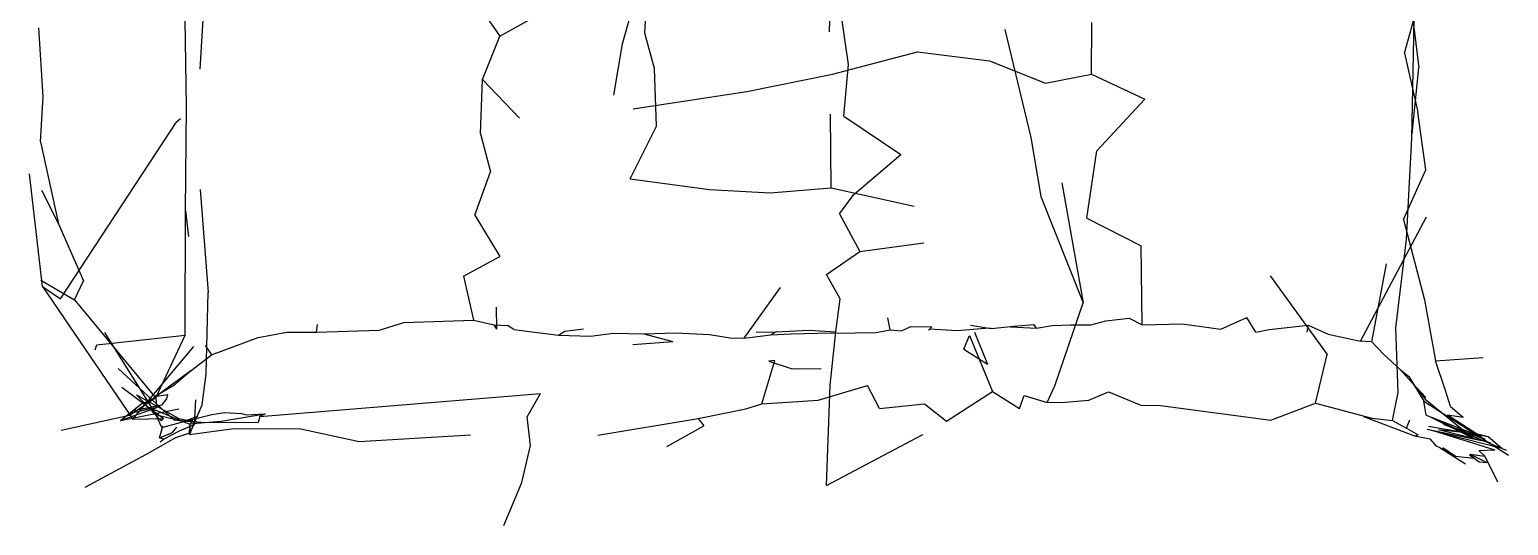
# Model space of a CAD drawing. Extents: x -23.69 to -18.88, y 7.28 to 15.42.
# Drawn here: x -23.682 to -18.966, y 7.283 to 8.865 of the extents above; entities that cross this region are included whole.
import ezdxf

# ---------------------------------------------------------------- set-up
doc = ezdxf.new("R2010")
doc.units = 0

msp = doc.modelspace()

# ---------------------------------------------------------------- linework, layer by layer
at = {"layer": 'SKELETON'}
for p, q in [((-19.311, 9.2304, 2.5376), (-19.252, 8.7433, 2.5291)), ((-23.1383, 8.7383, -0.9222), (-23.12, 9.0421, -0.889)), ((-21.1316, 8.8584, -1.0541), (-21.1257, 9.0412, -1.0789)), ((-19.2682, 8.8401, -1.0435), (-19.264, 9.0518, -0.8929)), ((-23.1819, 8.6208, 3.8514), (-23.1871, 8.966, 3.8426)), ((-22.2779, 8.9814, 2.8811), (-22.1824, 8.8438, 2.9204)), ((-22.1824, 8.8438, 2.9204), (-21.9572, 8.9695, 3.048)), ((-21.7916, 8.8192, -0.9563), (-21.7405, 9.0005, -1.0079)), ((-21.7203, 8.8532, -1.0247), (-21.7155, 8.9314, -1.0299)), ((-19.2974, 8.7894, 4.0326), (-19.2565, 8.9388, 4.0286)), ((-23.6392, 8.6516, 2.7989), (-23.6526, 8.8705, 2.9604)), ((-21.0711, 8.7536, 2.5571), (-21.093, 8.9074, 2.4958)), ((-20.2959, 8.7229, 2.9054), (-20.2946, 8.8876, 2.9021)), ((-22.238, 8.7059, 2.8917), (-22.1824, 8.8438, 2.9204)), ((-21.8186, 8.6555, -0.9387), (-21.7916, 8.8192, -0.9563)), ((-21.6898, 8.7413, -1.0519), (-21.7203, 8.8532, -1.0247)), ((-20.5724, 8.8654, -1.0581), (-20.4895, 8.5212, -1.0898)), ((-19.2747, 8.5185, -0.9727), (-19.2682, 8.8401, -1.0435)), ((-21.1214, 8.7226, 3.1115), (-20.8501, 8.7942, 3.0284)), ((-20.8501, 8.7942, 3.0284), (-20.6214, 8.765, 2.9665)), ((-19.2974, 8.7894, 4.0326), (-19.2552, 8.6016, 4.0535)), ((-21.6826, 8.5571, -1.0537), (-21.6898, 8.7413, -1.0519)), ((-21.0857, 8.5892, 2.5189), (-21.0711, 8.7536, 2.5571)), ((-20.6214, 8.765, 2.9665), (-20.4422, 8.6941, 2.9452)), ((-19.2732, 8.5327, 2.5579), (-19.252, 8.7433, 2.5291)), ((-22.2442, 8.5322, 2.8703), (-22.238, 8.7059, 2.8917)), ((-22.238, 8.7059, 2.8917), (-22.1198, 8.582, 2.9341)), ((-21.395, 8.6679, 3.1363), (-21.1214, 8.7226, 3.1115)), ((-20.4422, 8.6941, 2.9452), (-20.2959, 8.7229, 2.9054)), ((-20.2959, 8.7229, 2.9054), (-20.1252, 8.6429, 2.8522)), ((-23.6468, 8.5066, 2.9496), (-23.6392, 8.6516, 2.7989)), ((-21.757, 8.6124, 3.052), (-21.395, 8.6679, 3.1363)), ((-20.2787, 8.4777, 2.8786), (-20.1252, 8.6429, 2.8522)), ((-23.1845, 8.2866, 3.8596), (-23.1819, 8.6208, 3.8514)), ((-21.1258, 8.3598, -1.0854), (-21.128, 8.5951, -1.0873)), ((-21.0857, 8.5892, 2.5189), (-20.9041, 8.4661, 2.6029)), ((-19.2297, 8.4179, 4.0039), (-19.2552, 8.6016, 4.0535)), ((-23.5833, 8.0058, 1.6011), (-23.2146, 8.569, 1.9249)), ((-23.2013, 8.5806, 1.6472), (-23.2146, 8.569, 1.9249)), ((-21.7667, 8.389, -1.0278), (-21.6826, 8.5571, -1.0537)), ((-23.6468, 8.5066, 2.9496), (-23.5899, 8.2453, 2.8336)), ((-22.2442, 8.5322, 2.8703), (-22.2125, 8.4112, 2.8676)), ((-20.4895, 8.5212, -1.0898), (-20.4572, 8.3326, -1.0675)), ((-19.2913, 8.195, -0.9871), (-19.2747, 8.5185, -0.9727)), ((-21.0539, 8.3392, 2.5787), (-20.9041, 8.4661, 2.6029)), ((-20.3106, 8.2636, 2.8478), (-20.2787, 8.4777, 2.8786)), ((-23.6405, 8.0457, 1.2443), (-23.6821, 8.4047, 0.5743)), ((-22.2617, 8.2734, 2.8427), (-22.2125, 8.4112, 2.8676)), ((-19.3004, 8.2594, 4.0384), (-19.2297, 8.4179, 4.0039)), ((-23.6436, 8.3522, 2.5799), (-23.5899, 8.2453, 2.8336)), ((-23.1385, 8.3547, -0.9951), (-23.1127, 8.0262, -0.8807)), ((-21.7667, 8.389, -1.0278), (-21.5139, 8.3553, -1.0972)), ((-21.5139, 8.3553, -1.0972), (-21.32, 8.3439, -1.0944)), ((-21.32, 8.3439, -1.0944), (-21.1258, 8.3598, -1.0854)), ((-21.1258, 8.3598, -1.0854), (-20.8607, 8.3015, -1.0693)), ((-20.3904, 8.3766, -0.4527), (-20.3225, 7.993, -0.8358)), ((-21.0997, 8.2772, 2.5127), (-21.0539, 8.3392, 2.5787)), ((-20.4572, 8.3326, -1.0675), (-20.3225, 7.993, -0.8358)), ((-23.1864, 7.8906, 3.848), (-23.1845, 8.2866, 3.8596)), ((-23.1845, 8.2866, 3.8596), (-23.175, 8.2053, 3.3802)), ((-22.2617, 8.2734, 2.8427), (-22.1829, 8.1406, 2.8428)), ((-21.0997, 8.2772, 2.5127), (-21.0347, 8.1566, 2.5726)), ((-20.3106, 8.2636, 2.8478), (-20.1371, 8.1753, 2.8285)), ((-19.4383, 7.8709, 2.7259), (-19.2277, 8.2677, 3.1107)), ((-19.3004, 8.2594, 4.0384), (-19.2343, 8.0031, 3.9901)), ((-23.5899, 8.2453, 2.8336), (-23.5104, 8.0632, 2.7906)), ((-21.0347, 8.1566, 2.5726), (-20.8306, 8.1851, 2.6316)), ((-20.1344, 7.9234, 2.7958), (-20.1371, 8.1753, 2.8285)), ((-19.3252, 7.9132, -0.9722), (-19.2913, 8.195, -0.9871)), ((-22.2983, 8.0779, 2.8036), (-22.1829, 8.1406, 2.8428)), ((-21.141, 8.0838, 2.5774), (-21.0347, 8.1566, 2.5726)), ((-19.4019, 7.8691, 2.6835), (-19.3548, 8.1172, 2.6288)), ((-23.646, 8.066, 2.1424), (-23.5392, 8.0026, 2.5166)), ((-22.2983, 8.0779, 2.8036), (-22.2663, 7.9377, 2.7714)), ((-21.0975, 8.0063, 2.5906), (-21.141, 8.0838, 2.5774)), ((-19.7265, 8.0798, -1.0605), (-19.5444, 7.8289, -1.023)), ((-23.6405, 8.0457, 1.2443), (-23.5833, 8.0058, 1.6011)), ((-23.6405, 8.0457, 1.2443), (-23.3524, 7.6222, 1.2225)), ((-23.5392, 8.0026, 2.5166), (-23.5104, 8.0632, 2.7906)), ((-23.119, 7.7665, -0.7829), (-23.1127, 8.0262, -0.8807)), ((-21.4031, 7.8803, 2.8479), (-21.287, 8.042, 3.1322)), ((-23.5392, 8.0026, 2.5166), (-23.284, 7.6948, 2.5062)), ((-22.1923, 7.9093, 2.7897), (-22.1931, 7.9794, 2.8088)), ((-21.1107, 7.9012, 2.6292), (-21.0975, 8.0063, 2.5906)), ((-20.413, 7.7287, -0.9973), (-20.3225, 7.993, -0.8358)), ((-19.2343, 8.0031, 3.9901), (-19.1985, 7.8085, 3.9643)), ((-22.7675, 7.9, 2.6451), (-22.7638, 7.9237, 2.7102)), ((-22.5676, 7.9055, 2.7474), (-22.4891, 7.9301, 2.6812)), ((-22.4891, 7.9301, 2.6812), (-22.2663, 7.9377, 2.7714)), ((-22.2663, 7.9377, 2.7714), (-22.2004, 7.9234, 2.7797)), ((-22.1923, 7.9093, 2.7897), (-22.2004, 7.9234, 2.7797)), ((-22.2004, 7.9234, 2.7797), (-22.1577, 7.9214, 2.7821)), ((-20.9379, 7.9076, 2.6981), (-20.9448, 7.945, 2.6594)), ((-20.5432, 7.9185, 2.7424), (-20.4801, 7.9238, 2.7966)), ((-20.4716, 7.9126, 2.8262), (-20.4801, 7.9238, 2.7966)), ((-20.4212, 7.9204, 2.7975), (-20.3631, 7.9235, 2.8011)), ((-20.3631, 7.9235, 2.8011), (-20.2981, 7.9233, 2.8083)), ((-20.2981, 7.9233, 2.8083), (-20.25, 7.9354, 2.805)), ((-20.25, 7.9354, 2.805), (-20.1756, 7.9441, 2.796)), ((-20.1756, 7.9441, 2.796), (-20.1344, 7.9234, 2.7958)), ((-20.1344, 7.9234, 2.7958), (-20.0069, 7.9262, 2.7589)), ((-20.0069, 7.9262, 2.7589), (-19.8836, 7.9091, 2.7375)), ((-19.8836, 7.9091, 2.7375), (-19.8, 7.9466, 2.7149)), ((-19.772, 7.9001, 2.6932), (-19.8, 7.9466, 2.7149)), ((-23.4675, 7.8587, 4.2101), (-23.1864, 7.8906, 3.848)), ((-23.4432, 7.8981, -0.2676), (-23.2799, 7.637, -0.2791)), ((-23.278, 7.6924, 3.6544), (-23.1864, 7.8906, 3.848)), ((-23.1018, 7.8269, 2.6833), (-22.9535, 7.883, 2.706)), ((-22.9535, 7.883, 2.706), (-22.8614, 7.8993, 2.7103)), ((-22.8614, 7.8993, 2.7103), (-22.7675, 7.9, 2.6451)), ((-22.7675, 7.9, 2.6451), (-22.5676, 7.9055, 2.7474)), ((-22.1375, 7.9086, 2.7912), (-22.1577, 7.9214, 2.7821)), ((-22.1375, 7.9086, 2.7912), (-21.9952, 7.8906, 2.8203)), ((-21.9952, 7.8906, 2.8203), (-21.9756, 7.9029, 2.7671)), ((-21.9952, 7.8906, 2.8203), (-21.8936, 7.8866, 2.8293)), ((-21.9756, 7.9029, 2.7671), (-21.9154, 7.9104, 2.7166)), ((-21.8936, 7.8866, 2.8293), (-21.8203, 7.8961, 2.7878)), ((-21.8203, 7.8961, 2.7878), (-21.7233, 7.8942, 2.7504)), ((-21.7233, 7.8942, 2.7504), (-21.6209, 7.8975, 2.6821)), ((-21.7233, 7.8942, 2.7504), (-21.6309, 7.87, 2.8779)), ((-21.6209, 7.8975, 2.6821), (-21.5144, 7.8919, 2.7312)), ((-21.5144, 7.8919, 2.7312), (-21.4479, 7.8815, 2.8096)), ((-21.4479, 7.8815, 2.8096), (-21.4031, 7.8803, 2.8479)), ((-21.4031, 7.8803, 2.8479), (-21.3181, 7.8916, 2.8039)), ((-21.3648, 7.8994, 2.6551), (-21.3015, 7.9005, 2.6997)), ((-21.3015, 7.9005, 2.6997), (-21.3181, 7.8916, 2.8039)), ((-21.3181, 7.8916, 2.8039), (-21.2546, 7.8947, 2.8043)), ((-21.3015, 7.9005, 2.6997), (-21.1963, 7.906, 2.6734)), ((-21.2546, 7.8947, 2.8043), (-21.1694, 7.8967, 2.7771)), ((-21.1963, 7.906, 2.6734), (-21.1107, 7.9012, 2.6292)), ((-21.1694, 7.8967, 2.7771), (-21.0506, 7.8974, 2.7733)), ((-21.1296, 7.7309, 2.5133), (-21.1107, 7.9012, 2.6292)), ((-21.0506, 7.8974, 2.7733), (-20.9829, 7.8982, 2.7956)), ((-20.9829, 7.8982, 2.7956), (-20.9379, 7.9076, 2.6981)), ((-20.9379, 7.9076, 2.6981), (-20.9013, 7.9035, 2.6817)), ((-20.9013, 7.9035, 2.6817), (-20.8718, 7.9174, 2.6915)), ((-20.8718, 7.9174, 2.6915), (-20.8053, 7.917, 2.6893)), ((-20.8141, 7.9063, 2.7526), (-20.8053, 7.917, 2.6893)), ((-20.8141, 7.9063, 2.7526), (-20.8122, 7.9105, 2.8314)), ((-20.8122, 7.9105, 2.8314), (-20.7234, 7.9054, 2.7992)), ((-20.7234, 7.9054, 2.7992), (-20.6349, 7.9125, 2.8003)), ((-20.7031, 7.8454, -0.5979), (-20.6848, 7.8885, -0.8076)), ((-20.6848, 7.8885, -0.8076), (-20.6112, 7.7104, -0.9981)), ((-20.6815, 7.9218, 2.7129), (-20.6162, 7.9111, 2.7446)), ((-20.6691, 7.8997, 0.0449), (-20.6275, 7.7973, -0.3713)), ((-20.6162, 7.9111, 2.7446), (-20.6349, 7.9125, 2.8003)), ((-20.6162, 7.9111, 2.7446), (-20.5432, 7.9185, 2.7424)), ((-20.5544, 7.9168, 2.8123), (-20.4716, 7.9126, 2.8262)), ((-20.4716, 7.9126, 2.8262), (-20.4212, 7.9204, 2.7975)), ((-19.772, 7.9001, 2.6932), (-19.7287, 7.9082, 2.7572)), ((-19.7287, 7.9082, 2.7572), (-19.6046, 7.922, 2.7497)), ((-19.6082, 7.8994, 2.7119), (-19.6046, 7.922, 2.7497)), ((-19.6046, 7.922, 2.7497), (-19.5409, 7.8933, 2.7348)), ((-19.5409, 7.8933, 2.7348), (-19.4775, 7.8791, 2.721)), ((-19.4775, 7.8791, 2.721), (-19.4383, 7.8709, 2.7259)), ((-19.3175, 7.7071, -0.9315), (-19.3252, 7.9132, -0.9722)), ((-23.4727, 7.8437, 4.5862), (-23.4675, 7.8587, 4.2101)), ((-23.3524, 7.6222, 1.2225), (-23.158, 7.854, 1.3323)), ((-23.1218, 7.8566, 2.7681), (-23.1018, 7.8269, 2.6833)), ((-21.7587, 7.8606, 2.9159), (-21.6309, 7.87, 2.8779)), ((-20.7031, 7.8454, -0.5979), (-20.6275, 7.7973, -0.3713)), ((-19.5817, 7.6731, -0.9946), (-19.5444, 7.8289, -1.023)), ((-19.4019, 7.8691, 2.6835), (-19.4383, 7.8709, 2.7259)), ((-19.4019, 7.8691, 2.6835), (-19.3637, 7.8283, 2.6787)), ((-23.4001, 7.7835, 0.2365), (-23.2223, 7.62, 0.3431)), ((-23.1765, 7.7694, 2.6407), (-23.1018, 7.8269, 2.6833)), ((-21.347, 7.6714, -1.0489), (-21.3051, 7.8088, -0.7003)), ((-21.3051, 7.8088, -0.7003), (-21.325, 7.8074, -0.4849)), ((-21.325, 7.8074, -0.4849), (-21.2508, 7.7823, -0.2435)), ((-21.2508, 7.7823, -0.2435), (-21.158, 7.7842, -0.2306)), ((-19.3637, 7.8283, 2.6787), (-19.311, 7.7803, 2.6564)), ((-19.1985, 7.8085, 3.9643), (-19.0471, 7.8185, 4.0892)), ((-19.1673, 7.7134, 3.9229), (-19.1985, 7.8085, 3.9643)), ((-23.235, 7.7283, 2.7793), (-23.1674, 7.7771, 2.7214)), ((-23.2224, 7.7305, 2.6012), (-23.1765, 7.7694, 2.6407)), ((-23.1765, 7.7694, 2.6407), (-23.1674, 7.7771, 2.7214)), ((-23.1321, 7.6678, -0.8094), (-23.119, 7.7665, -0.7829)), ((-19.2723, 7.737, 2.6149), (-19.311, 7.7803, 2.6564)), ((-19.311, 7.7803, 2.6564), (-19.2838, 7.7577, 2.7828)), ((-19.2838, 7.7577, 2.7828), (-19.2359, 7.6792, 3.0171)), ((-19.2723, 7.737, 2.6149), (-19.2313, 7.6863, 2.5339)), ((-19.2723, 7.737, 2.6149), (-19.2291, 7.6916, 2.6558)), ((-23.3881, 7.7243, 0.9601), (-23.2554, 7.6243, 1.0269)), ((-23.3633, 7.6346, 3.7112), (-23.278, 7.6924, 3.6544)), ((-23.3407, 7.6998, 0.6613), (-23.2625, 7.6169, 0.8015)), ((-23.3407, 7.6998, 0.6613), (-23.2057, 7.6241, 0.5894)), ((-23.2908, 7.6864, 2.8727), (-23.235, 7.7283, 2.7793)), ((-23.284, 7.6948, 2.5062), (-23.2224, 7.7305, 2.6012)), ((-23.284, 7.6948, 2.5062), (-23.2411, 7.7003, 2.4273)), ((-23.2763, 7.6594, 3.436), (-23.278, 7.6924, 3.6544)), ((-23.2443, 7.6868, 2.2828), (-23.2411, 7.7003, 2.4273)), ((-22.9481, 7.6309, 0.1179), (-22.053, 7.704, 0.2986)), ((-22.0958, 7.6295, 0.5522), (-22.053, 7.704, 0.2986)), ((-21.1671, 7.6822, -1.0725), (-21.0104, 7.7292, -1.0458)), ((-21.1406, 7.4107, 2.5094), (-21.1296, 7.7309, 2.5133)), ((-20.9719, 7.6565, -1.0506), (-21.0104, 7.7292, -1.0458)), ((-20.7582, 7.6154, -1.0752), (-20.6112, 7.7104, -0.9981)), ((-20.6112, 7.7104, -0.9981), (-20.5255, 7.6565, -1.0193)), ((-20.5255, 7.6565, -1.0193), (-20.5108, 7.6973, -0.9961)), ((-20.5108, 7.6973, -0.9961), (-20.4371, 7.675, -1.0111)), ((-20.4371, 7.675, -1.0111), (-20.413, 7.7287, -0.9973)), ((-20.3045, 7.6827, -1.0168), (-20.2414, 7.7094, -1.0266)), ((-20.2414, 7.7094, -1.0266), (-20.1379, 7.6669, -1.019)), ((-19.3356, 7.6176, -0.9182), (-19.3175, 7.7071, -0.9315)), ((-19.1511, 7.6621, 3.8728), (-19.1673, 7.7134, 3.9229)), ((-23.3926, 7.618, 3.2765), (-23.3272, 7.6703, 3.0335)), ((-23.3926, 7.618, 3.2765), (-23.2763, 7.6594, 3.436)), ((-23.3926, 7.618, 3.2765), (-23.2056, 7.6546, 3.2072)), ((-23.3638, 7.6405, 1.4419), (-23.3054, 7.6547, 1.5178)), ((-23.3524, 7.6222, 1.2225), (-23.3638, 7.6405, 1.4419)), ((-23.3568, 7.6419, 1.7577), (-23.2809, 7.6595, 1.7076)), ((-23.3568, 7.6419, 1.7577), (-23.351, 7.6495, 2.0796)), ((-23.351, 7.6495, 2.0796), (-23.2593, 7.6678, 2.115)), ((-23.3272, 7.6703, 3.0335), (-23.2908, 7.6864, 2.8727)), ((-23.3054, 7.6547, 1.5178), (-23.2809, 7.6595, 1.7076)), ((-23.3028, 7.66, -0.0171), (-23.1741, 7.6075, 0.0155)), ((-23.2593, 7.6678, 2.115), (-23.2443, 7.6868, 2.2828)), ((-23.1725, 7.5735, -0.8135), (-23.1321, 7.6678, -0.8094)), ((-23.156, 7.6053, -0.6203), (-23.1517, 7.6842, -0.6082)), ((-23.1011, 7.6366, -0.4645), (-23.0604, 7.6429, -0.3724)), ((-23.0604, 7.6429, -0.3724), (-23.0063, 7.6406, -0.1999)), ((-23.0063, 7.6406, -0.1999), (-22.9911, 7.6358, -0.0832)), ((-21.5495, 7.6243, -1.0524), (-21.3982, 7.6555, -1.0485)), ((-21.3982, 7.6555, -1.0485), (-21.347, 7.6714, -1.0489)), ((-21.347, 7.6714, -1.0489), (-21.1671, 7.6822, -1.0725)), ((-20.9719, 7.6565, -1.0506), (-20.8288, 7.671, -1.0485)), ((-20.8288, 7.671, -1.0485), (-20.7582, 7.6154, -1.0752)), ((-20.4371, 7.675, -1.0111), (-20.3799, 7.6765, -1.0176)), ((-20.3799, 7.6765, -1.0176), (-20.3045, 7.6827, -1.0168)), ((-20.1379, 7.6669, -1.019), (-20.0755, 7.6659, -1.0513)), ((-20.0755, 7.6659, -1.0513), (-19.7242, 7.6187, -1.0246)), ((-19.7242, 7.6187, -1.0246), (-19.5817, 7.6731, -0.9946)), ((-19.5817, 7.6731, -0.9946), (-19.4021, 7.6251, -0.9524)), ((-19.2285, 7.6345, 3.3188), (-19.2359, 7.6792, 3.0171)), ((-19.2359, 7.6792, 3.0171), (-18.9662, 7.5069, 2.9966)), ((-19.2313, 7.6863, 2.5339), (-19.079, 7.5619, 2.3801)), ((-19.1511, 7.6621, 3.8728), (-19.1104, 7.6283, 3.8073)), ((-23.5809, 7.5872, 3.8171), (-23.3633, 7.6346, 3.7112)), ((-23.3524, 7.6222, 1.2225), (-23.2554, 7.6243, 1.0269)), ((-23.2602, 7.5953, -0.4008), (-23.2799, 7.637, -0.2791)), ((-23.2799, 7.637, -0.2791), (-23.2004, 7.617, -0.1566)), ((-23.2673, 7.5626, -0.5685), (-23.2572, 7.5998, -0.5005)), ((-23.2625, 7.6169, 0.8015), (-23.2554, 7.6243, 1.0269)), ((-23.2602, 7.5953, -0.4008), (-23.1981, 7.6123, -0.38)), ((-23.2602, 7.5953, -0.4008), (-23.2572, 7.5998, -0.5005)), ((-23.2263, 7.5793, -0.5746), (-23.2122, 7.5968, -0.5026)), ((-23.2223, 7.62, 0.3431), (-23.1346, 7.6128, 0.218)), ((-23.2223, 7.62, 0.3431), (-23.1473, 7.6126, 0.4072)), ((-23.2057, 7.6241, 0.5894), (-23.1473, 7.6126, 0.4072)), ((-23.2036, 7.585, -0.6331), (-23.156, 7.6053, -0.6203)), ((-23.1981, 7.6123, -0.38), (-23.1011, 7.6366, -0.4645)), ((-23.1981, 7.6123, -0.38), (-23.145, 7.6315, -0.3087)), ((-23.1741, 7.6075, 0.0155), (-23.0714, 7.6156, 0.0103)), ((-23.1725, 7.5735, -0.8135), (-23.171, 7.6009, -0.7464)), ((-23.171, 7.6009, -0.7464), (-23.1644, 7.6186, -0.7012)), ((-23.1679, 7.5792, -0.7432), (-23.171, 7.6009, -0.7464)), ((-23.1644, 7.6186, -0.7012), (-23.156, 7.6053, -0.6203)), ((-23.1473, 7.6126, 0.4072), (-22.9531, 7.6118, 0.3025)), ((-23.0714, 7.6156, 0.0103), (-22.931, 7.639, 0.0236)), ((-22.9911, 7.6358, -0.0832), (-22.931, 7.639, 0.0236)), ((-22.9481, 7.6309, 0.1179), (-22.9531, 7.6118, 0.3025)), ((-22.931, 7.639, 0.0236), (-22.9481, 7.6309, 0.1179)), ((-22.0852, 7.5384, 0.7608), (-22.0958, 7.6295, 0.5522)), ((-21.8696, 7.5713, -1.1008), (-21.5495, 7.6243, -1.0524)), ((-21.6499, 7.5346, -0.8622), (-21.5321, 7.6009, -1.0141)), ((-21.5495, 7.6243, -1.0524), (-21.5321, 7.6009, -1.0141)), ((-19.4288, 7.6304, -0.6148), (-19.266, 7.5691, -0.7987)), ((-19.4021, 7.6251, -0.9524), (-19.4074, 7.6246, -0.8826)), ((-19.4021, 7.6251, -0.9524), (-19.3356, 7.6176, -0.9182)), ((-19.3356, 7.6176, -0.9182), (-19.2911, 7.5933, -0.8903)), ((-19.2911, 7.5933, -0.8903), (-19.2811, 7.6202, -0.8765)), ((-19.2911, 7.5933, -0.8903), (-19.2536, 7.5721, -0.8512)), ((-19.2285, 7.6345, 3.3188), (-19.053, 7.5669, 3.4645)), ((-19.2213, 7.5997, 1.5425), (-19.031, 7.5672, 1.441)), ((-19.2112, 7.6272, 2.2033), (-19.079, 7.5619, 2.3801)), ((-19.2112, 7.6272, 2.2033), (-19.0463, 7.5529, 2.121)), ((-19.1488, 7.5966, 1.2716), (-19.1725, 7.6049, 1.005)), ((-19.1725, 7.6049, 1.005), (-19.0401, 7.558, 0.9328)), ((-19.1601, 7.6358, 3.7316), (-19.1104, 7.6283, 3.8073)), ((-19.1601, 7.6358, 3.7316), (-19.053, 7.5669, 3.4645)), ((-19.1488, 7.5966, 1.2716), (-19.031, 7.5672, 1.441)), ((-19.1488, 7.5966, 1.2716), (-18.9738, 7.5232, 1.2015)), ((-23.3113, 7.5089, -0.8183), (-23.2161, 7.5632, -0.7324)), ((-23.2673, 7.5626, -0.5685), (-23.2263, 7.5793, -0.5746)), ((-23.255, 7.5582, -0.6277), (-23.2673, 7.5626, -0.5685)), ((-23.2658, 7.5494, -0.6543), (-23.255, 7.5582, -0.6277)), ((-23.255, 7.5582, -0.6277), (-23.2036, 7.585, -0.6331)), ((-23.2161, 7.5632, -0.7324), (-23.1679, 7.5792, -0.7432)), ((-23.1725, 7.5735, -0.8135), (-23.0302, 7.592, -0.869)), ((-23.0302, 7.592, -0.869), (-22.8176, 7.5909, -0.9033)), ((-22.8176, 7.5909, -0.9033), (-22.6311, 7.551, -1.0776)), ((-22.6311, 7.551, -1.0776), (-22.2759, 7.5718, -1.1104)), ((-21.1406, 7.4107, 2.5094), (-20.8332, 7.5727, 2.5739)), ((-19.266, 7.5691, -0.7987), (-19.2536, 7.5721, -0.8512)), ((-19.266, 7.5691, -0.7987), (-19.2173, 7.5593, -0.7656)), ((-19.2249, 7.5897, 1.8722), (-19.0463, 7.5529, 2.121)), ((-19.2249, 7.5897, 1.8722), (-18.9867, 7.5293, 1.7352)), ((-19.2173, 7.5593, -0.7656), (-19.197, 7.5362, -0.7557)), ((-19.1935, 7.5816, 0.2466), (-19.0096, 7.5241, 0.1869)), ((-19.1888, 7.5893, 0.6307), (-19.0817, 7.5774, 0.7936)), ((-19.1888, 7.5893, 0.6307), (-19.023, 7.5479, 0.5585)), ((-19.0817, 7.5774, 0.7936), (-19.0401, 7.558, 0.9328)), ((-19.031, 7.5672, 1.441), (-18.9867, 7.5293, 1.7352)), ((-23.5044, 7.4055, -1.019), (-23.3113, 7.5089, -0.8183)), ((-22.1122, 7.4198, 0.9873), (-22.0852, 7.5384, 0.7608)), ((-19.1836, 7.5303, -0.7517), (-19.197, 7.5362, -0.7557)), ((-19.1836, 7.5303, -0.7517), (-19.1028, 7.4796, -0.919)), ((-19.1836, 7.5303, -0.7517), (-19.1346, 7.5044, -0.6736)), ((-19.1758, 7.5313, -0.6682), (-19.1346, 7.5044, -0.6736)), ((-19.1346, 7.5044, -0.6736), (-19.0769, 7.4973, -0.5568)), ((-19.0769, 7.4973, -0.5568), (-19.0907, 7.5086, -0.4543)), ((-19.0907, 7.5086, -0.4543), (-19.06, 7.4855, -0.4365)), ((-19.0878, 7.5107, -0.2524), (-19.0352, 7.4843, -0.2874)), ((-19.0878, 7.5107, -0.2524), (-19.0418, 7.5038, -0.1063)), ((-19.0605, 7.5216, 0.0443), (-19.0096, 7.5241, 0.1869)), ((-19.0418, 7.5038, -0.1063), (-19.0605, 7.5216, 0.0443)), ((-19.0418, 7.5038, -0.1063), (-19.0013, 7.4222, -0.1317)), ((-19.06, 7.4855, -0.4365), (-19.0352, 7.4843, -0.2874)), ((-22.1697, 7.283, 1.356), (-22.1122, 7.4198, 0.9873))]:
    msp.add_line(p, q, dxfattribs=at)

doc.saveas('drawing.dxf')
